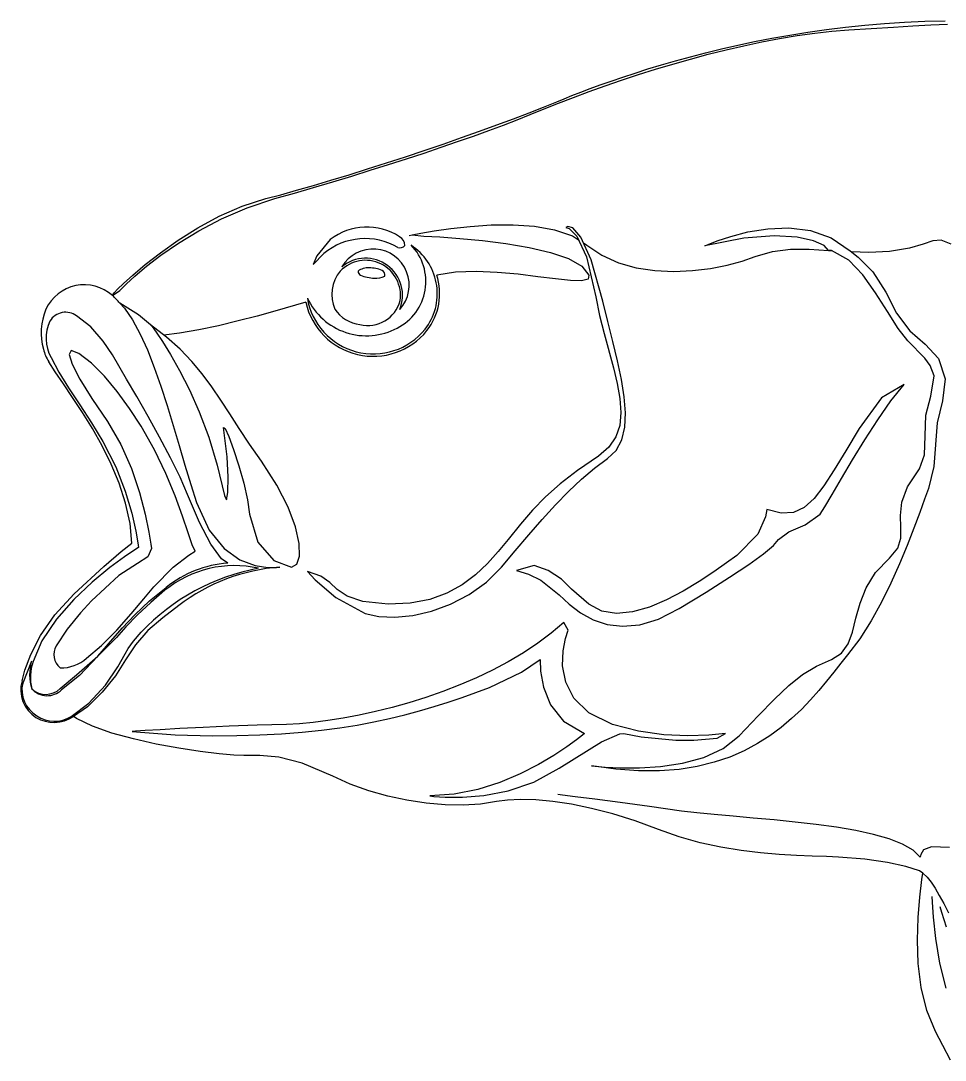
# Model space of a CAD drawing. Extents: x 0 to 10.8, y 0 to 4.7.
# Drawn here: x 0 to 3.367, y 0.41 to 4.194 of the extents above; entities that cross this region are included whole.
import ezdxf

# ---------------------------------------------------------------- set-up
doc = ezdxf.new("R2010")
doc.units = 0
doc.layers.add('WHITE', color=7, linetype='CONTINUOUS')
doc.layers.add('YELLOW', color=2, linetype='CONTINUOUS')

msp = doc.modelspace()

# ---------------------------------------------------------------- linework, layer by layer
at = {"layer": 'WHITE', "linetype": 'CONTINUOUS'}
for p, q in [((2.866961, 4.153138), (2.934651, 4.162825)), ((2.934651, 4.162825), (3.003736, 4.171424)), ((3.003736, 4.171424), (3.074136, 4.178831)), ((3.074136, 4.178831), (3.145771, 4.184943)), ((3.145771, 4.184943), (3.218559, 4.189655)), ((3.218559, 4.189655), (3.292421, 4.192864)), ((3.292421, 4.192864), (3.367276, 4.194467)), ((2.673068, 4.118577), (2.736089, 4.13091)), ((2.736089, 4.13091), (2.800747, 4.142465)), ((2.800747, 4.142465), (2.866961, 4.153138)), ((2.494632, 4.077944), (2.552259, 4.091991)), ((2.552259, 4.091991), (2.611765, 4.105569)), ((2.611765, 4.105569), (2.673068, 4.118577)), ((2.385335, 4.048863), (2.438964, 4.063534)), ((2.438964, 4.063534), (2.494632, 4.077944)), ((2.237489, 4.00432), (2.284517, 4.019152)), ((2.284517, 4.019152), (2.333826, 4.034034)), ((2.333826, 4.034034), (2.385335, 4.048863)), ((2.110895, 3.961157), (2.150597, 3.975219)), ((2.150597, 3.975219), (2.192822, 3.989641)), ((2.192822, 3.989641), (2.237489, 4.00432)), ((2.039379, 3.934528), (2.073795, 3.947559)), ((2.073795, 3.947559), (2.110895, 3.961157)), ((1.904432, 3.880036), (1.953035, 3.899875)), ((1.953035, 3.899875), (1.978919, 3.910583)), ((1.978919, 3.910583), (2.007726, 3.922168)), ((2.007726, 3.922168), (2.039379, 3.934528)), ((1.851351, 3.859169), (1.904432, 3.880036)), ((1.733959, 3.815081), (1.794342, 3.837457)), ((1.794342, 3.837457), (1.851351, 3.859169)), ((1.605273, 3.769072), (1.670752, 3.792225)), ((1.670752, 3.792225), (1.733959, 3.815081)), ((1.538074, 3.745804), (1.605273, 3.769072)), ((1.400723, 3.699652), (1.469707, 3.722603)), ((1.469707, 3.722603), (1.538074, 3.745804)), ((1.263107, 3.65523), (1.331672, 3.677133)), ((1.331672, 3.677133), (1.400723, 3.699652)), ((1.129641, 3.614001), (1.195579, 3.634125)), ((1.195579, 3.634125), (1.263107, 3.65523)), ((1.065842, 3.59504), (1.129641, 3.614001)), ((0.892806, 3.546963), (0.946874, 3.561338)), ((0.946874, 3.561338), (1.004736, 3.577425)), ((1.004736, 3.577425), (1.065842, 3.59504)), ((0.805895, 3.51901), (0.892806, 3.546963)), ((0.64467, 3.440654), (0.722761, 3.482685)), ((0.722761, 3.482685), (0.805895, 3.51901)), ((1.992612, 3.445157), (1.985937, 3.442286)), ((2.011346, 3.440132), (1.992612, 3.445157)), ((0.572886, 3.395581), (0.64467, 3.440654)), ((1.985937, 3.442286), (1.997105, 3.438337)), ((1.997105, 3.438337), (2.024816, 3.410696)), ((2.040201, 3.406755), (2.011346, 3.440132)), ((2.024816, 3.410696), (2.060378, 3.335669)), ((2.077238, 3.324569), (2.040201, 3.406755)), ((2.535956, 3.393062), (2.585753, 3.409555)), ((2.585753, 3.409555), (2.648621, 3.425604)), ((2.744513, 3.411327), (2.633274, 3.402722)), ((2.648621, 3.425604), (2.72061, 3.437149)), ((2.72061, 3.437149), (2.797767, 3.440127)), ((2.828312, 3.406226), (2.744513, 3.411327)), ((2.797767, 3.440127), (2.876143, 3.430478)), ((2.887889, 3.392834), (2.828312, 3.406226)), ((2.876143, 3.430478), (2.951786, 3.404139)), ((0.508676, 3.350132), (0.572886, 3.395581)), ((1.127469, 3.398089), (1.078343, 3.338438)), ((2.633274, 3.402722), (2.491377, 3.374994)), ((2.491377, 3.374994), (2.50318, 3.380188)), ((2.50318, 3.380188), (2.535956, 3.393062)), ((2.92646, 3.376563), (2.887889, 3.392834)), ((2.942337, 3.358295), (2.92646, 3.376563)), ((2.951786, 3.404139), (3.020746, 3.357049)), ((0.453303, 3.30697), (0.508676, 3.350132)), ((1.064774, 3.307699), (1.103931, 3.347301)), ((1.078343, 3.338438), (1.064774, 3.307699)), ((2.060378, 3.335669), (2.095098, 3.189566)), ((2.952932, 3.357536), (2.942337, 3.358295)), ((3.016635, 3.322751), (2.952932, 3.357536)), ((3.020746, 3.357049), (3.050489, 3.333621)), ((3.050489, 3.333621), (3.103659, 3.280285)), ((0.408034, 3.268761), (0.453303, 3.30697)), ((2.12052, 3.173117), (2.077238, 3.324569)), ((3.067104, 3.269595), (3.016635, 3.322751)), ((0.374132, 3.23817), (0.408034, 3.268761)), ((3.113835, 3.204145), (3.067104, 3.269595)), ((3.103659, 3.280285), (3.150848, 3.206015)), ((0.341202, 3.205574), (0.352863, 3.217861)), ((0.352863, 3.217861), (0.374132, 3.23817)), ((0.333496, 3.19448), (0.337206, 3.20023)), ((0.337206, 3.20023), (0.341202, 3.205574)), ((2.095098, 3.189566), (2.10852, 3.12155)), ((3.156828, 3.135952), (3.113835, 3.204145)), ((3.150848, 3.206015), (3.19006, 3.130248)), ((2.138585, 3.099384), (2.12052, 3.173117)), ((2.10852, 3.12155), (2.124759, 3.055577)), ((3.196081, 3.074572), (3.156828, 3.135952)), ((3.19006, 3.130248), (3.238244, 3.065447)), ((2.156829, 3.026844), (2.138585, 3.099384)), ((3.231596, 3.029558), (3.196081, 3.074572)), ((3.238244, 3.065447), (3.294404, 3.017594)), ((2.124759, 3.055577), (2.158572, 2.931107)), ((3.292521, 2.96592), (3.231596, 3.029558)), ((2.173817, 2.956421), (2.156829, 3.026844)), ((3.294404, 3.017594), (3.343255, 2.964426)), ((0.125799, 2.915784), (0.10174, 2.953291)), ((2.188113, 2.889039), (2.173817, 2.956421)), ((3.312068, 2.93953), (3.292521, 2.96592)), ((3.343255, 2.964426), (3.367181, 2.891318)), ((0.155317, 2.872129), (0.125799, 2.915784)), ((2.158572, 2.931107), (2.172587, 2.873284)), ((3.327193, 2.902282), (3.312068, 2.93953)), ((2.198281, 2.825624), (2.188113, 2.889039)), ((3.315341, 2.82768), (3.327193, 2.902282)), ((3.367181, 2.891318), (3.357211, 2.811232)), ((0.188712, 2.822852), (0.155317, 2.872129)), ((2.172587, 2.873284), (2.182301, 2.818852)), ((3.217649, 2.870806), (3.135056, 2.821398)), ((3.169656, 2.810826), (3.217649, 2.870806)), ((0.224398, 2.768479), (0.188712, 2.822852)), ((2.182301, 2.818852), (2.185934, 2.768148)), ((2.202887, 2.767098), (2.198281, 2.825624)), ((3.135056, 2.821398), (3.053648, 2.709544)), ((3.121321, 2.741964), (3.169656, 2.810826)), ((3.297022, 2.758144), (3.315341, 2.82768)), ((3.357211, 2.811232), (3.33749, 2.730527)), ((0.260792, 2.709536), (0.224398, 2.768479)), ((2.185934, 2.768148), (2.181708, 2.72151)), ((2.200494, 2.714387), (2.202887, 2.767098)), ((3.074208, 2.668795), (3.121321, 2.741964)), ((3.294405, 2.683001), (3.297022, 2.758144)), ((3.33749, 2.730527), (3.326088, 2.57192)), ((0.29631, 2.646548), (0.260792, 2.709536)), ((2.181708, 2.72151), (2.167841, 2.679272)), ((2.189667, 2.668414), (2.200494, 2.714387)), ((3.053648, 2.709544), (3.004659, 2.629234)), ((2.167841, 2.679272), (2.142556, 2.641773)), ((2.16897, 2.630103), (2.189667, 2.668414)), ((3.029875, 2.595894), (3.074208, 2.668795)), ((3.291789, 2.614026), (3.294405, 2.683001)), ((0.329367, 2.58004), (0.29631, 2.646548)), ((2.142556, 2.641773), (2.104071, 2.609351)), ((2.136968, 2.600378), (2.16897, 2.630103)), ((3.004659, 2.629234), (2.962591, 2.55942)), ((3.27347, 2.562996), (3.291789, 2.614026)), ((0.358379, 2.51054), (0.329367, 2.58004)), ((2.104071, 2.609351), (2.027466, 2.557165)), ((2.089847, 2.565935), (2.136968, 2.600378)), ((2.989886, 2.527839), (3.029875, 2.595894)), ((2.027466, 2.557165), (1.964279, 2.508385)), ((2.04262, 2.525867), (2.089847, 2.565935)), ((2.962591, 2.55942), (2.924976, 2.501068)), ((3.229362, 2.497699), (3.27347, 2.562996)), ((3.326088, 2.57192), (3.306368, 2.491217)), ((0.381763, 2.438572), (0.358379, 2.51054)), ((1.964279, 2.508385), (1.910979, 2.460934)), ((1.995182, 2.480856), (2.04262, 2.525867)), ((2.924976, 2.501068), (2.889341, 2.45514)), ((2.9558, 2.469204), (2.989886, 2.527839)), ((3.209189, 2.441637), (3.229362, 2.497699)), ((1.910979, 2.460934), (1.864034, 2.412735)), ((1.947429, 2.431587), (1.995182, 2.480856)), ((2.92918, 2.424566), (2.9558, 2.469204)), ((3.306368, 2.491217), (3.292063, 2.452738)), ((0.397934, 2.364663), (0.381763, 2.438572)), ((1.899256, 2.378743), (1.947429, 2.431587)), ((2.853214, 2.4226), (2.814127, 2.404412)), ((2.889341, 2.45514), (2.853214, 2.4226)), ((2.911586, 2.3985), (2.92918, 2.424566)), ((3.204293, 2.393056), (3.209189, 2.441637)), ((3.292063, 2.452738), (3.274295, 2.404112)), ((1.864034, 2.412735), (1.819914, 2.361712)), ((2.713141, 2.388476), (2.684839, 2.324783)), ((2.717184, 2.414949), (2.713141, 2.388476)), ((2.769607, 2.401541), (2.717184, 2.414949)), ((2.814127, 2.404412), (2.769607, 2.401541)), ((2.857473, 2.35951), (2.911586, 2.3985)), ((3.206015, 2.350204), (3.204293, 2.393056)), ((3.274295, 2.404112), (3.253099, 2.347303)), ((0.405026, 2.292203), (0.397934, 2.364663)), ((1.819914, 2.361712), (1.775088, 2.305788)), ((1.850556, 2.323007), (1.899256, 2.378743)), ((2.797713, 2.333812), (2.857473, 2.35951)), ((3.205697, 2.311328), (3.206015, 2.350204)), ((3.253099, 2.347303), (3.228512, 2.284276)), ((1.801225, 2.265063), (1.850556, 2.323007)), ((2.684839, 2.324783), (2.608019, 2.247466)), ((2.76055, 2.305788), (2.797713, 2.333812)), ((3.19468, 2.274675), (3.205697, 2.311328)), ((0.366259, 2.262588), (0.405026, 2.292203)), ((1.775088, 2.305788), (1.739458, 2.261843)), ((2.705276, 2.253948), (2.742051, 2.284479)), ((2.742051, 2.284479), (2.76055, 2.305788)), ((3.164305, 2.238493), (3.19468, 2.274675)), ((3.228512, 2.284276), (3.200569, 2.216998)), ((0.30229, 2.207424), (0.366259, 2.262588)), ((1.739458, 2.261843), (1.70034, 2.218634)), ((1.751158, 2.205596), (1.801225, 2.265063)), ((2.608019, 2.247466), (2.570294, 2.220803)), ((2.651386, 2.214943), (2.705276, 2.253948)), ((3.113293, 2.1857), (3.164305, 2.238493)), ((0.194457, 2.108395), (0.30229, 2.207424)), ((1.70034, 2.218634), (1.656772, 2.177879)), ((1.695969, 2.150678), (1.751158, 2.205596)), ((1.870414, 2.21166), (1.80525, 2.192523)), ((1.921416, 2.19312), (1.870414, 2.21166)), ((2.570294, 2.220803), (2.523893, 2.188488)), ((2.581545, 2.168212), (2.651386, 2.214943)), ((3.200569, 2.216998), (3.169306, 2.14743)), ((1.09349, 2.172089), (1.043837, 2.189147)), ((1.043837, 2.189147), (1.07225, 2.158907)), ((1.07225, 2.158907), (1.147518, 2.094771)), ((1.125531, 2.148883), (1.09349, 2.172089)), ((1.656772, 2.177879), (1.607788, 2.141294)), ((1.80525, 2.192523), (1.849233, 2.179934)), ((1.849233, 2.179934), (1.894357, 2.158119)), ((1.894357, 2.158119), (1.960512, 2.103911)), ((1.969553, 2.16187), (1.921416, 2.19312)), ((2.006462, 2.124941), (1.969553, 2.16187)), ((2.523893, 2.188488), (2.470727, 2.153392)), ((2.496917, 2.114501), (2.581545, 2.168212)), ((3.079209, 2.129892), (3.113293, 2.1857)), ((1.153002, 2.12335), (1.125531, 2.148883)), ((1.188947, 2.099313), (1.153002, 2.12335)), ((1.607788, 2.141294), (1.552426, 2.110597)), ((1.633209, 2.105801), (1.695969, 2.150678)), ((2.069677, 2.071009), (2.006462, 2.124941)), ((2.470727, 2.153392), (2.412709, 2.118385)), ((3.057111, 2.073523), (3.079209, 2.129892)), ((3.169306, 2.14743), (3.134759, 2.07754)), ((0.123455, 2.031639), (0.194457, 2.108395)), ((1.147518, 2.094771), (1.254687, 2.036615)), ((1.246409, 2.080592), (1.188947, 2.099313)), ((1.489722, 2.087505), (1.418712, 2.073737)), ((1.552426, 2.110597), (1.489722, 2.087505)), ((1.565682, 2.070773), (1.633209, 2.105801)), ((1.960512, 2.103911), (1.99731, 2.069957)), ((2.351746, 2.086338), (2.289752, 2.060124)), ((2.412709, 2.118385), (2.351746, 2.086338)), ((2.398665, 2.05456), (2.496917, 2.114501)), ((1.338431, 2.071009), (1.246409, 2.080592)), ((1.418712, 2.073737), (1.338431, 2.071009)), ((1.427546, 2.029492), (1.496193, 2.045401)), ((1.496193, 2.045401), (1.565682, 2.070773)), ((1.99731, 2.069957), (2.038437, 2.039211)), ((2.116688, 2.045184), (2.069677, 2.071009)), ((2.170312, 2.036676), (2.116688, 2.045184)), ((2.289752, 2.060124), (2.228636, 2.042613)), ((2.323104, 2.016385), (2.398665, 2.05456)), ((3.042058, 2.019047), (3.057111, 2.073523)), ((3.134759, 2.07754), (3.096964, 2.009291)), ((0.071833, 1.955889), (0.123455, 2.031639)), ((1.254687, 2.036615), (1.303989, 2.025292)), ((1.303989, 2.025292), (1.362543, 2.022854)), ((1.362543, 2.022854), (1.427546, 2.029492)), ((2.038437, 2.039211), (2.084296, 2.014037)), ((2.084296, 2.014037), (2.135288, 1.996802)), ((2.228636, 2.042613), (2.170312, 2.036676)), ((2.25429, 1.99561), (2.323104, 2.016385)), ((3.029108, 1.968916), (3.042058, 2.019047)), ((3.096964, 2.009291), (3.055957, 1.94465)), ((1.978335, 2.004205), (1.932442, 1.96505)), ((1.99342, 1.975905), (1.978335, 2.004205)), ((1.983948, 1.945141), (1.99342, 1.975905)), ((2.135288, 1.996802), (2.191819, 1.989871)), ((2.191819, 1.989871), (2.25429, 1.99561)), ((3.013318, 1.925584), (3.029108, 1.968916)), ((0.036721, 1.886814), (0.071833, 1.955889)), ((1.932442, 1.96505), (1.883073, 1.928117)), ((1.975423, 1.899972), (1.983948, 1.945141)), ((3.055957, 1.94465), (3.011774, 1.88558)), ((1.830654, 1.893397), (1.775612, 1.860883)), ((1.883073, 1.928117), (1.830654, 1.893397)), ((1.973784, 1.845393), (1.975423, 1.899972)), ((2.989748, 1.891505), (3.013318, 1.925584)), ((0.015247, 1.830084), (0.036721, 1.886814)), ((1.775612, 1.860883), (1.718371, 1.830566)), ((1.824406, 1.823357), (1.892197, 1.869096)), ((1.892197, 1.869096), (1.893499, 1.826485)), ((2.898001, 1.845102), (2.953455, 1.869131)), ((2.953455, 1.869131), (2.989748, 1.891505)), ((2.987456, 1.855277), (2.962006, 1.823244)), ((3.011774, 1.88558), (2.987456, 1.855277)), ((0.004539, 1.791371), (0.015247, 1.830084)), ((1.718371, 1.830566), (1.659356, 1.802439)), ((1.707792, 1.767446), (1.824406, 1.823357)), ((1.893499, 1.826485), (1.903689, 1.768005)), ((1.984973, 1.786397), (1.973784, 1.845393)), ((2.847282, 1.813969), (2.898001, 1.845102)), ((2.962006, 1.823244), (2.93514, 1.789965)), ((1.659356, 1.802439), (1.598992, 1.776494)), ((2.01493, 1.727981), (1.984973, 1.786397)), ((2.79756, 1.774362), (2.847282, 1.813969)), ((2.93514, 1.789965), (2.906568, 1.755921)), ((1.537705, 1.752723), (1.475919, 1.731119)), ((1.598992, 1.776494), (1.537705, 1.752723)), ((1.607195, 1.731099), (1.657471, 1.748954)), ((1.657471, 1.748954), (1.707792, 1.767446)), ((1.903689, 1.768005), (1.929333, 1.703919)), ((2.745097, 1.724911), (2.79756, 1.774362)), ((2.906568, 1.755921), (2.876005, 1.721598)), ((1.414062, 1.711672), (1.352555, 1.694376)), ((1.475919, 1.731119), (1.414062, 1.711672)), ((1.505284, 1.697607), (1.556591, 1.713957)), ((1.556591, 1.713957), (1.607195, 1.731099)), ((1.929333, 1.703919), (1.976991, 1.644485)), ((2.069597, 1.675137), (2.01493, 1.727981)), ((2.686153, 1.664244), (2.745097, 1.724911)), ((2.876005, 1.721598), (2.843165, 1.687474)), ((1.232298, 1.666205), (1.174398, 1.655313)), ((1.291825, 1.679223), (1.232298, 1.666205)), ((1.352555, 1.694376), (1.291825, 1.679223)), ((1.343398, 1.654067), (1.399062, 1.667585)), ((1.399062, 1.667585), (1.452899, 1.682124)), ((1.452899, 1.682124), (1.505284, 1.697607)), ((2.154913, 1.632861), (2.069597, 1.675137)), ((2.843165, 1.687474), (2.807761, 1.654035)), ((0.197503, 1.657641), (0.192118, 1.661758)), ((0.203429, 1.653798), (0.197503, 1.657641)), ((0.26083, 1.625945), (0.203429, 1.653798)), ((0.861409, 1.629622), (0.759223, 1.625734)), ((0.967573, 1.632861), (0.861409, 1.629622)), ((1.014712, 1.635322), (0.967573, 1.632861)), ((1.06518, 1.63988), (1.014712, 1.635322)), ((1.11855, 1.646541), (1.06518, 1.63988)), ((1.174398, 1.655313), (1.11855, 1.646541)), ((1.161698, 1.620404), (1.22509, 1.6304)), ((1.22509, 1.6304), (1.285532, 1.641646)), ((1.285532, 1.641646), (1.343398, 1.654067)), ((1.976991, 1.644485), (2.053228, 1.599963)), ((2.249504, 1.60791), (2.154913, 1.632861)), ((2.616991, 1.59099), (2.686153, 1.664244)), ((2.807761, 1.654035), (2.769506, 1.621763)), ((0.331327, 1.601231), (0.26083, 1.625945)), ((0.410402, 1.579692), (0.331327, 1.601231)), ((0.417752, 1.608225), (0.405307, 1.607439)), ((0.405307, 1.607439), (0.451386, 1.603175)), ((0.452995, 1.61036), (0.417752, 1.608225)), ((0.451386, 1.603175), (0.5626, 1.595255)), ((0.507901, 1.613511), (0.452995, 1.61036)), ((0.579332, 1.617346), (0.507901, 1.613511)), ((0.5626, 1.595255), (0.698405, 1.59099)), ((0.664151, 1.621532), (0.579332, 1.617346)), ((0.759223, 1.625734), (0.664151, 1.621532)), ((0.698405, 1.59099), (0.787367, 1.591871)), ((0.787367, 1.591871), (0.871131, 1.594463)), ((0.871131, 1.594463), (0.950071, 1.598689)), ((0.950071, 1.598689), (1.024562, 1.604472)), ((1.024562, 1.604472), (1.09498, 1.611736)), ((1.09498, 1.611736), (1.161698, 1.620404)), ((2.045639, 1.593599), (2.023739, 1.576324)), ((2.053228, 1.599963), (2.045639, 1.593599)), ((2.115481, 1.569611), (2.182387, 1.59891)), ((2.182387, 1.59891), (2.196787, 1.599963)), ((2.196787, 1.599963), (2.259954, 1.587391)), ((2.342891, 1.595124), (2.249504, 1.60791)), ((2.430208, 1.591466), (2.342891, 1.595124)), ((2.506591, 1.593903), (2.430208, 1.591466)), ((2.567174, 1.5994), (2.506591, 1.593903)), ((2.537117, 1.582471), (2.567174, 1.5994)), ((2.558751, 1.545105), (2.616991, 1.59099)), ((2.728115, 1.59114), (2.6833, 1.562649)), ((2.769506, 1.621763), (2.728115, 1.59114)), ((0.493538, 1.561366), (0.410402, 1.579692)), ((0.57622, 1.546288), (0.493538, 1.561366)), ((1.960512, 1.472853), (2.115481, 1.569611)), ((2.023739, 1.576324), (1.988829, 1.550866)), ((2.259954, 1.587391), (2.386235, 1.575911)), ((2.386235, 1.575911), (2.451836, 1.575911)), ((2.451836, 1.575911), (2.537117, 1.582471)), ((2.6833, 1.562649), (2.634775, 1.536773)), ((0.653929, 1.534497), (0.57622, 1.546288)), ((0.722149, 1.52603), (0.653929, 1.534497)), ((0.776363, 1.520922), (0.722149, 1.52603)), ((0.812054, 1.519211), (0.776363, 1.520922)), ((0.871168, 1.519304), (0.812054, 1.519211)), ((0.939535, 1.513229), (0.871168, 1.519304)), ((1.942211, 1.519954), (1.885184, 1.486313)), ((1.988829, 1.550866), (1.942211, 1.519954)), ((2.488141, 1.512684), (2.558751, 1.545105)), ((2.582254, 1.513995), (2.525451, 1.494797)), ((2.634775, 1.536773), (2.582254, 1.513995)), ((1.025286, 1.491452), (0.939535, 1.513229)), ((1.136553, 1.444439), (1.025286, 1.491452)), ((1.885184, 1.486313), (1.81905, 1.452673)), ((2.167166, 1.469405), (2.07865, 1.481825)), ((2.07865, 1.481825), (2.092139, 1.480301)), ((2.092139, 1.480301), (2.129185, 1.477165)), ((2.129185, 1.477165), (2.184656, 1.47457)), ((2.25342, 1.474671), (2.330344, 1.479621)), ((2.330344, 1.479621), (2.410295, 1.491574)), ((2.464078, 1.479662), (2.397851, 1.469072)), ((2.410295, 1.491574), (2.488141, 1.512684)), ((2.525451, 1.494797), (2.464078, 1.479662)), ((1.200338, 1.415709), (1.136553, 1.444439)), ((1.81905, 1.452673), (1.74511, 1.42176)), ((1.868501, 1.422572), (1.960512, 1.472853)), ((2.24968, 1.463461), (2.167166, 1.469405)), ((2.184656, 1.47457), (2.25342, 1.474671)), ((2.32648, 1.463511), (2.24968, 1.463461)), ((2.397851, 1.469072), (2.32648, 1.463511)), ((1.267336, 1.391386), (1.200338, 1.415709)), ((1.74511, 1.42176), (1.664665, 1.396303)), ((1.775573, 1.390863), (1.868501, 1.422572)), ((1.336437, 1.371554), (1.267336, 1.391386)), ((1.406536, 1.356301), (1.336437, 1.371554)), ((1.579017, 1.379028), (1.489466, 1.372664)), ((1.489466, 1.372664), (1.504572, 1.370758)), ((1.504572, 1.370758), (1.546229, 1.367676)), ((1.546229, 1.367676), (1.608944, 1.367365)), ((1.664665, 1.396303), (1.579017, 1.379028)), ((1.608944, 1.367365), (1.687223, 1.373778)), ((1.687223, 1.373778), (1.775573, 1.390863)), ((1.476523, 1.345712), (1.406536, 1.356301)), ((1.545293, 1.339874), (1.476523, 1.345712)), ((1.611736, 1.338873), (1.545293, 1.339874)), ((1.674746, 1.342795), (1.611736, 1.338873)), ((1.733214, 1.351727), (1.674746, 1.342795)), ((1.77257, 1.357151), (1.733214, 1.351727)), ((1.82032, 1.359227), (1.77257, 1.357151)), ((1.875663, 1.357598), (1.82032, 1.359227)), ((1.937801, 1.351908), (1.875663, 1.357598)), ((2.005932, 1.3418), (1.937801, 1.351908)), ((2.079258, 1.326915), (2.005932, 1.3418)), ((2.156977, 1.306899), (2.079258, 1.326915)), ((2.23829, 1.281393), (2.156977, 1.306899)), ((2.322398, 1.250042), (2.23829, 1.281393)), ((2.398557, 1.223092), (2.322398, 1.250042)), ((2.474796, 1.201866), (2.398557, 1.223092)), ((2.550211, 1.185629), (2.474796, 1.201866)), ((2.623894, 1.173645), (2.550211, 1.185629)), ((2.694938, 1.165178), (2.623894, 1.173645)), ((2.762439, 1.159492), (2.694938, 1.165178)), ((2.825489, 1.155852), (2.762439, 1.159492)), ((2.883183, 1.153522), (2.825489, 1.155852)), ((2.934615, 1.151767), (2.883183, 1.153522)), ((2.978876, 1.14985), (2.934615, 1.151767)), ((3.074115, 1.141485), (2.978876, 1.14985)), ((3.156455, 1.130036), (3.074115, 1.141485)), ((3.223655, 1.115783), (3.156455, 1.130036)), ((3.27347, 1.099007), (3.223655, 1.115783)), ((3.285996, 1.091328), (3.27347, 1.099007)), ((3.274295, 1.004091), (3.282257, 1.068021)), ((3.282257, 1.068021), (3.285996, 1.091328)), ((3.268235, 0.929466), (3.274295, 1.004091)), ((3.320732, 0.985674), (3.319825, 1.006291)), ((3.324589, 0.931078), (3.320732, 0.985674)), ((3.354566, 0.948419), (3.348238, 0.968905)), ((3.371943, 0.894745), (3.354566, 0.948419)), ((3.265944, 0.847528), (3.268235, 0.929466)), ((3.333098, 0.853387), (3.324589, 0.931078)), ((3.269288, 0.761661), (3.265944, 0.847528)), ((3.347962, 0.763483), (3.333098, 0.853387)), ((3.280132, 0.675248), (3.269288, 0.761661)), ((3.370885, 0.672251), (3.347962, 0.763483)), ((3.300344, 0.591668), (3.280132, 0.675248)), ((3.331789, 0.514307), (3.300344, 0.591668)), ((3.3581, 0.463651), (3.331789, 0.514307)), ((3.386514, 0.410089), (3.3581, 0.463651))]:
    msp.add_line(p, q, dxfattribs=at)
for centre, radius, start, end in [((1.260738, 3.225709), 0.217888, 56.89314, 127.707943), ((1.361018, 3.37542), 0.037775, 0.746463, 60.274698), ((1.25411, 3.165619), 0.235716, 59.587443, 129.577163), ((1.285097, 3.245745), 0.190466, -63.080281, 43.97058), ((1.380773, 3.391716), 0.023966, -107.830715, -41.25652), ((1.307431, 3.20071), 0.20978, -37.966999, 54.201359), ((1.283052, 3.232053), 0.131722, -42.414403, 149.590474), ((1.255664, 3.19492), 0.134939, -22.533949, 129.71002), ((1.263499, 3.23734), 0.057413, 84.842151, 127.50069), ((1.269497, 3.163616), 0.130907, 69.062345, 90.36588), ((1.246356, 3.28366), 0.017825, -177.519821, -119.924399), ((1.30018, 3.428767), 0.17237, -111.336684, -94.18913), ((1.291061, 3.343494), 0.086706, -92.294792, -66.098693), ((1.306063, 3.268106), 0.020499, -10.91887, 60.114973), ((0.231361, 3.079735), 0.153616, 48.327712, 155.28113), ((1.283798, 3.2247), 0.24321, -170.623957, -38.997297), ((1.258923, 3.284521), 0.236961, -155.186927, -61.682026), ((0.290476, 3.05793), 0.216487, 156.581528, 195.869346), ((0.248129, 3.043018), 0.171699, -165.053264, -148.49448), ((0.118997, 1.758818), 0.118997, 164.123392, 237.577678), ((0.121045, 1.765637), 0.125866, -121.544644, -55.62048)]:
    msp.add_arc(centre, radius, start, end, dxfattribs=at)
at = {"layer": 'YELLOW', "linetype": 'CONTINUOUS'}
for p, q in [((3.016262, 4.161572), (3.178533, 4.171749)), ((3.178533, 4.171749), (3.249186, 4.17593)), ((3.249186, 4.17593), (3.314521, 4.179279)), ((3.314521, 4.179279), (3.375793, 4.181623)), ((2.699075, 4.117589), (2.763813, 4.129852)), ((2.763813, 4.129852), (2.828098, 4.140517)), ((2.828098, 4.140517), (2.891733, 4.149448)), ((2.891733, 4.149448), (2.95452, 4.156511)), ((2.95452, 4.156511), (3.016262, 4.161572)), ((2.504121, 4.072557), (2.569031, 4.088807)), ((2.569031, 4.088807), (2.634082, 4.103863)), ((2.634082, 4.103863), (2.699075, 4.117589)), ((2.37551, 4.037013), (2.439549, 4.055247)), ((2.439549, 4.055247), (2.504121, 4.072557)), ((2.249829, 3.998309), (2.312205, 4.017989)), ((2.312205, 4.017989), (2.37551, 4.037013)), ((2.128659, 3.957522), (2.188581, 3.978108)), ((2.188581, 3.978108), (2.249829, 3.998309)), ((2.013578, 3.91573), (2.070258, 3.936685)), ((2.070258, 3.936685), (2.128659, 3.957522)), ((1.958816, 3.894795), (2.013578, 3.91573)), ((1.855836, 3.853517), (1.90617, 3.874012)), ((1.90617, 3.874012), (1.958816, 3.894795)), ((1.75783, 3.814947), (1.808274, 3.834445)), ((1.808274, 3.834445), (1.855836, 3.853517)), ((1.649052, 3.774889), (1.704693, 3.795078)), ((1.704693, 3.795078), (1.75783, 3.814947)), ((1.531013, 3.733768), (1.591096, 3.754434)), ((1.591096, 3.754434), (1.649052, 3.774889)), ((1.405222, 3.692008), (1.468991, 3.712941)), ((1.468991, 3.712941), (1.531013, 3.733768)), ((1.273188, 3.650035), (1.339891, 3.671022)), ((1.339891, 3.671022), (1.405222, 3.692008)), ((1.205302, 3.629102), (1.273188, 3.650035)), ((1.066736, 3.587607), (1.136422, 3.608275)), ((1.136422, 3.608275), (1.205302, 3.629102)), ((0.925704, 3.546963), (0.996434, 3.567152)), ((0.996434, 3.567152), (1.066736, 3.587607)), ((0.824119, 3.512874), (0.925704, 3.546963)), ((0.731398, 3.473079), (0.824119, 3.512874)), ((0.647973, 3.429767), (0.731398, 3.473079)), ((1.566629, 3.43828), (1.63729, 3.446054)), ((1.63729, 3.446054), (1.713917, 3.451084)), ((1.713917, 3.451084), (1.792958, 3.451739)), ((1.792958, 3.451739), (1.870859, 3.446388)), ((1.870859, 3.446388), (1.944069, 3.433399)), ((0.574274, 3.385126), (0.647973, 3.429767)), ((1.414695, 3.412376), (1.425967, 3.414811)), ((1.425967, 3.414811), (1.457414, 3.421027)), ((1.425967, 3.414811), (1.467895, 3.410422)), ((1.457414, 3.421027), (1.505486, 3.429394)), ((1.467895, 3.410422), (1.526509, 3.40728)), ((1.505486, 3.429394), (1.566629, 3.43828)), ((1.526509, 3.40728), (1.599454, 3.402076)), ((1.944069, 3.433399), (2.009033, 3.411141)), ((2.009033, 3.411141), (2.03114, 3.397354)), ((0.510731, 3.341347), (0.574274, 3.385126)), ((1.43014, 3.370858), (1.422175, 3.377983)), ((1.599454, 3.402076), (1.681473, 3.394345)), ((1.681473, 3.394345), (1.767308, 3.38362)), ((1.767308, 3.38362), (1.851699, 3.369437)), ((1.851699, 3.369437), (1.92939, 3.351331)), ((2.049636, 3.38582), (2.062201, 3.377983)), ((2.062201, 3.377983), (2.116231, 3.340714)), ((3.28654, 3.381307), (3.237344, 3.366062)), ((3.321696, 3.393312), (3.28654, 3.381307)), ((3.352615, 3.395597), (3.321696, 3.393312)), ((3.3891, 3.381681), (3.352615, 3.395597)), ((0.457776, 3.300618), (0.510731, 3.341347)), ((1.92939, 3.351331), (1.995122, 3.328836)), ((2.116231, 3.340714), (2.176641, 3.313477)), ((2.628145, 3.319278), (2.67531, 3.336112)), ((2.67531, 3.336112), (2.738261, 3.354999)), ((2.738261, 3.354999), (2.803906, 3.362689)), ((2.803906, 3.362689), (2.87201, 3.362637)), ((2.87201, 3.362637), (2.942337, 3.358295)), ((2.942337, 3.358295), (2.952932, 3.357536)), ((3.08872, 3.350552), (3.02625, 3.352714)), ((3.164305, 3.354057), (3.08872, 3.350552)), ((3.237344, 3.366062), (3.164305, 3.354057)), ((0.41584, 3.265129), (0.457776, 3.300618)), ((1.995122, 3.328836), (2.043637, 3.301488)), ((2.043637, 3.301488), (2.069677, 3.268821)), ((2.176641, 3.313477), (2.241644, 3.295267)), ((2.241644, 3.295267), (2.309456, 3.285077)), ((2.446362, 3.284743), (2.511885, 3.292588)), ((2.511885, 3.292588), (2.573074, 3.304434)), ((2.573074, 3.304434), (2.628145, 3.319278)), ((0.385352, 3.23707), (0.41584, 3.265129)), ((1.583797, 3.279359), (1.514887, 3.268821)), ((1.658289, 3.281884), (1.583797, 3.279359)), ((1.735149, 3.278524), (1.658289, 3.281884)), ((1.811166, 3.271404), (1.735149, 3.278524)), ((1.883127, 3.262651), (1.811166, 3.271404)), ((1.947821, 3.254392), (1.883127, 3.262651)), ((2.069677, 3.268821), (2.066175, 3.253841)), ((2.309456, 3.285077), (2.37829, 3.281904)), ((2.37829, 3.281904), (2.446362, 3.284743)), ((0.360445, 3.211995), (0.366744, 3.218629)), ((0.366744, 3.218629), (0.385352, 3.23707)), ((2.002034, 3.248754), (1.947821, 3.254392)), ((2.042556, 3.247862), (2.002034, 3.248754)), ((2.066175, 3.253841), (2.042556, 3.247862)), ((0.333496, 3.19448), (0.360445, 3.211995)), ((0.360938, 3.166897), (0.377799, 3.148734)), ((0.429232, 3.123767), (0.360938, 3.166897)), ((0.377799, 3.148734), (0.40734, 3.105451)), ((1.038158, 3.169461), (0.925959, 3.13753)), ((0.25481, 3.080449), (0.203249, 3.120191)), ((0.40734, 3.105451), (0.435117, 3.054111)), ((0.472597, 3.087877), (0.429232, 3.123767)), ((0.860982, 3.119606), (0.791677, 3.101524)), ((0.925959, 3.13753), (0.860982, 3.119606)), ((0.30027, 3.028218), (0.25481, 3.080449)), ((0.472597, 3.087877), (0.478075, 3.080876)), ((0.530658, 3.042967), (0.472597, 3.087877)), ((0.478075, 3.080876), (0.49327, 3.060219)), ((0.648143, 3.069163), (0.577945, 3.057022)), ((0.720059, 3.084353), (0.648143, 3.069163)), ((0.791677, 3.101524), (0.720059, 3.084353)), ((0.333528, 2.978716), (0.30027, 3.028218)), ((0.435117, 3.054111), (0.461337, 2.995991)), ((0.49327, 3.060219), (0.516324, 3.026426)), ((0.577945, 3.057022), (0.521324, 3.050187)), ((0.580338, 2.998489), (0.530658, 3.042967)), ((0.183454, 2.993474), (0.176233, 2.979656)), ((0.210906, 2.9832), (0.183454, 2.993474)), ((0.461337, 2.995991), (0.48621, 2.932371)), ((0.516324, 3.026426), (0.545381, 2.980018)), ((0.623306, 2.953884), (0.580338, 2.998489)), ((0.110091, 2.968881), (0.138191, 2.915347)), ((0.176233, 2.979656), (0.187538, 2.944321)), ((0.25737, 2.948064), (0.210906, 2.9832)), ((0.385539, 2.89023), (0.333528, 2.978716)), ((0.545381, 2.980018), (0.578584, 2.921515)), ((0.661233, 2.908598), (0.623306, 2.953884)), ((0.138191, 2.915347), (0.174353, 2.857677)), ((0.187538, 2.944321), (0.215667, 2.890043)), ((0.304481, 2.900582), (0.25737, 2.948064)), ((0.48621, 2.932371), (0.509944, 2.864527)), ((0.578584, 2.921515), (0.614074, 2.851438)), ((0.215667, 2.890043), (0.258916, 2.819399)), ((0.35109, 2.8442), (0.304481, 2.900582)), ((0.422743, 2.826123), (0.385539, 2.89023)), ((0.695785, 2.862073), (0.661233, 2.908598)), ((0.174353, 2.857677), (0.215368, 2.796205)), ((0.396047, 2.782362), (0.35109, 2.8442)), ((0.509944, 2.864527), (0.532747, 2.79374)), ((0.614074, 2.851438), (0.649995, 2.770307)), ((0.728633, 2.813754), (0.695785, 2.862073)), ((0.258916, 2.819399), (0.315583, 2.734965)), ((0.463626, 2.754218), (0.422743, 2.826123)), ((0.761445, 2.763084), (0.728633, 2.813754)), ((0.215368, 2.796205), (0.258031, 2.731264)), ((0.438205, 2.718516), (0.396047, 2.782362)), ((0.532747, 2.79374), (0.554827, 2.721287)), ((0.649995, 2.770307), (0.68449, 2.678644)), ((0.79589, 2.709508), (0.761445, 2.763084)), ((0.258031, 2.731264), (0.299134, 2.663185)), ((0.315583, 2.734965), (0.364469, 2.652396)), ((0.505351, 2.678599), (0.463626, 2.754218)), ((0.487591, 2.632515), (0.438205, 2.718516)), ((0.554827, 2.721287), (0.576392, 2.648445)), ((0.741771, 2.684122), (0.738085, 2.71319)), ((0.738085, 2.71319), (0.744247, 2.709732)), ((0.744247, 2.709732), (0.757489, 2.680758)), ((0.833637, 2.652467), (0.79589, 2.709508)), ((0.299134, 2.663185), (0.345637, 2.570741)), ((0.364469, 2.652396), (0.402892, 2.564229)), ((0.545079, 2.603347), (0.505351, 2.678599)), ((0.68449, 2.678644), (0.715701, 2.576966)), ((0.75225, 2.606577), (0.741771, 2.684122)), ((0.757489, 2.680758), (0.775042, 2.633279)), ((0.876353, 2.591406), (0.833637, 2.652467)), ((0.528608, 2.546515), (0.487591, 2.632515)), ((0.576392, 2.648445), (0.59765, 2.576493)), ((0.775042, 2.633279), (0.794137, 2.574304)), ((0.579969, 2.532546), (0.545079, 2.603347)), ((0.59765, 2.576493), (0.618811, 2.50671)), ((0.715701, 2.576966), (0.741771, 2.465796)), ((0.755982, 2.533195), (0.75225, 2.606577)), ((0.794137, 2.574304), (0.812006, 2.510843)), ((0.933017, 2.504115), (0.876353, 2.591406)), ((0.345637, 2.570741), (0.380051, 2.481412)), ((0.402892, 2.564229), (0.431924, 2.477135)), ((0.562039, 2.464726), (0.528608, 2.546515)), ((0.607184, 2.47028), (0.579969, 2.532546)), ((0.618811, 2.50671), (0.640082, 2.440374)), ((0.754474, 2.476754), (0.755982, 2.533195)), ((0.812006, 2.510843), (0.825879, 2.449905)), ((0.974247, 2.423364), (0.933017, 2.504115)), ((0.380051, 2.481412), (0.403998, 2.401305)), ((0.431924, 2.477135), (0.452636, 2.397784)), ((0.588668, 2.391361), (0.562039, 2.464726)), ((0.650456, 2.367822), (0.607184, 2.47028)), ((0.741771, 2.465796), (0.749235, 2.450028)), ((0.749235, 2.450028), (0.754474, 2.476754)), ((0.640082, 2.440374), (0.686091, 2.340261)), ((0.825879, 2.449905), (0.832987, 2.3985)), ((1.00109, 2.351664), (0.974247, 2.423364)), ((0.403998, 2.401305), (0.419097, 2.336525)), ((0.452636, 2.397784), (0.466103, 2.332845)), ((0.609281, 2.33063), (0.588668, 2.391361)), ((0.832987, 2.3985), (0.863228, 2.295984)), ((0.692047, 2.288776), (0.650456, 2.367822)), ((1.014592, 2.291525), (1.00109, 2.351664)), ((0.419097, 2.336525), (0.426969, 2.29318)), ((0.466103, 2.332845), (0.473397, 2.288991)), ((0.624663, 2.286745), (0.609281, 2.33063)), ((0.686091, 2.340261), (0.740811, 2.272845)), ((0.429232, 2.277374), (0.415333, 2.268533)), ((0.426969, 2.29318), (0.429232, 2.277374)), ((0.47559, 2.27289), (0.463346, 2.243006)), ((0.473397, 2.288991), (0.47559, 2.27289)), ((0.635597, 2.263918), (0.624663, 2.286745)), ((0.730834, 2.235809), (0.692047, 2.288776)), ((0.740811, 2.272845), (0.798486, 2.231825)), ((0.863228, 2.295984), (0.921383, 2.229356)), ((1.0158, 2.245461), (1.014592, 2.291525)), ((0.378101, 2.243265), (0.324232, 2.203451)), ((0.415333, 2.268533), (0.378101, 2.243265)), ((0.463346, 2.243006), (0.424747, 2.218868)), ((0.555621, 2.204766), (0.612391, 2.248798)), ((0.612391, 2.248798), (0.635597, 2.263918)), ((0.753717, 2.219905), (0.730834, 2.235809)), ((1.00576, 2.215981), (1.0158, 2.245461)), ((0.324232, 2.203451), (0.260423, 2.150978)), ((0.424747, 2.218868), (0.356987, 2.174263)), ((0.484562, 2.133816), (0.555621, 2.204766)), ((0.798486, 2.231825), (0.853363, 2.210893)), ((0.853363, 2.210893), (0.899685, 2.203747)), ((0.899685, 2.203747), (0.931699, 2.204083)), ((0.921383, 2.229356), (0.985518, 2.205596)), ((0.931699, 2.204083), (0.943649, 2.205596)), ((0.985518, 2.205596), (1.00576, 2.215981)), ((0.356987, 2.174263), (0.257264, 2.082974)), ((0.260423, 2.150978), (0.19337, 2.087727)), ((0.44794, 2.090032), (0.484562, 2.133816)), ((0.469333, 2.082805), (0.529484, 2.131303)), ((0.525312, 2.121293), (0.473714, 2.076598)), ((0.19337, 2.087727), (0.12977, 2.015582)), ((0.257264, 2.082974), (0.217018, 2.038961)), ((0.401797, 2.03513), (0.44794, 2.090032)), ((0.415408, 2.032057), (0.469333, 2.082805)), ((0.473714, 2.076598), (0.424553, 2.031956)), ((0.575398, 2.065819), (0.517569, 2.020861)), ((0.12977, 2.015582), (0.076319, 1.936426)), ((0.217018, 2.038961), (0.168591, 1.979947)), ((0.349428, 1.976121), (0.401797, 2.03513)), ((0.369906, 1.984083), (0.415408, 2.032057)), ((0.424553, 2.031956), (0.382262, 1.98854)), ((0.517569, 2.020861), (0.462741, 1.974193)), ((0.168591, 1.979947), (0.128921, 1.918564)), ((0.294128, 1.920015), (0.349428, 1.976121)), ((0.335024, 1.943903), (0.369906, 1.984083)), ((0.382262, 1.98854), (0.348382, 1.949452)), ((0.410757, 1.93589), (0.438725, 1.968302)), ((0.462741, 1.974193), (0.417472, 1.922059)), ((0.076319, 1.936426), (0.044736, 1.861558)), ((0.348382, 1.949452), (0.280512, 1.880605)), ((0.280512, 1.880605), (0.335024, 1.943903)), ((0.391095, 1.90918), (0.410757, 1.93589)), ((0.239195, 1.873824), (0.294128, 1.920015)), ((0.379886, 1.890068), (0.391095, 1.90918)), ((0.417472, 1.922059), (0.381378, 1.867639)), ((0.038933, 1.863151), (0.007076, 1.783453)), ((0.203386, 1.812704), (0.280512, 1.880605)), ((0.280512, 1.880605), (0.21397, 1.810495)), ((0.381378, 1.867639), (0.344772, 1.809007)), ((0.353388, 1.841856), (0.379886, 1.890068)), ((0.308226, 1.77534), (0.353388, 1.841856)), ((0.143406, 1.763006), (0.203386, 1.812704)), ((0.21397, 1.810495), (0.148607, 1.75851)), ((0.344772, 1.809007), (0.297039, 1.749587)), ((0.297039, 1.749587), (0.242487, 1.6972)), ((0.248104, 1.710147), (0.308226, 1.77534)), ((0.183383, 1.661711), (0.248104, 1.710147)), ((0.242487, 1.6972), (0.192118, 1.661758)), ((1.972754, 1.375106), (1.956028, 1.377148)), ((2.019554, 1.369283), (1.972754, 1.375106)), ((2.091361, 1.360138), (2.019554, 1.369283)), ((2.183106, 1.348127), (2.091361, 1.360138)), ((2.289722, 1.333706), (2.183106, 1.348127)), ((2.406142, 1.317333), (2.289722, 1.333706)), ((2.462016, 1.310598), (2.406142, 1.317333)), ((2.525372, 1.304289), (2.462016, 1.310598)), ((2.594581, 1.298097), (2.525372, 1.304289)), ((2.668014, 1.291716), (2.594581, 1.298097)), ((2.744044, 1.284837), (2.668014, 1.291716)), ((2.821042, 1.277154), (2.744044, 1.284837)), ((2.897379, 1.26836), (2.821042, 1.277154)), ((2.971426, 1.258146), (2.897379, 1.26836)), ((3.041557, 1.246206), (2.971426, 1.258146)), ((3.106142, 1.232232), (3.041557, 1.246206)), ((3.163553, 1.215917), (3.106142, 1.232232)), ((3.212162, 1.196953), (3.163553, 1.215917)), ((3.25034, 1.175033), (3.212162, 1.196953)), ((3.276459, 1.14985), (3.25034, 1.175033)), ((3.288422, 1.175548), (3.277954, 1.158545)), ((3.316837, 1.187236), (3.288422, 1.175548)), ((3.382854, 1.184078), (3.316837, 1.187236)), ((3.277954, 1.158545), (3.276459, 1.14985)), ((3.285996, 1.091328), (3.301727, 1.076831)), ((3.301727, 1.076831), (3.315938, 1.058836)), ((3.315938, 1.058836), (3.330535, 1.036596)), ((3.330535, 1.036596), (3.345766, 1.010384)), ((3.345766, 1.010384), (3.361879, 0.980471)), ((3.361879, 0.980471), (3.379122, 0.947127))]:
    msp.add_line(p, q, dxfattribs=at)
for centre, radius, start, end in [((1.255551, 3.194827), 0.127654, -8.518005, 136.209979), ((1.272304, 3.196639), 0.139093, 141.532038, 202.03964), ((1.307428, 3.200719), 0.218351, -38.008746, 18.173441), ((0.169504, 3.003882), 0.251438, 40.415983, 49.290962), ((1.283798, 3.2247), 0.251774, -167.326243, -38.997297), ((1.251583, 3.21933), 0.131594, -145.314764, -97.253238), ((1.264156, 3.206884), 0.121648, -103.882471, -14.747011), ((0.163427, 3.066051), 0.067208, 53.663936, 148.329268), ((0.236524, 3.038853), 0.144503, 154.379398, 208.961624), ((1.007935, 1.432192), 0.78193, 100.46653, 136.715288), ((0.778429, 1.807782), 0.402936, 77.463868, 128.916162), ((0.784525, 1.813895), 0.407177, 94.339236, 128.782218), ((0.996176, 1.512234), 0.695348, 94.332287, 127.238309), ((0.18104, 1.887185), 0.060836, 148.949012, 232.029441), ((0.212714, 1.814754), 0.180394, 164.43786, 197.126502), ((0.21191, 1.804108), 0.17677, 161.034294, 193.903804), ((0.150369, 1.969891), 0.130839, -92.960992, -47.242492), ((0.112873, 1.758644), 0.108666, 166.802446, 240.198805), ((0.091128, 1.817402), 0.075445, -132.334247, -46.137469), ((0.095979, 1.812678), 0.075524, -137.475426, -45.826449), ((0.123095, 1.756081), 0.111983, -124.998787, -57.427489)]:
    msp.add_arc(centre, radius, start, end, dxfattribs=at)

doc.saveas('drawing.dxf')
